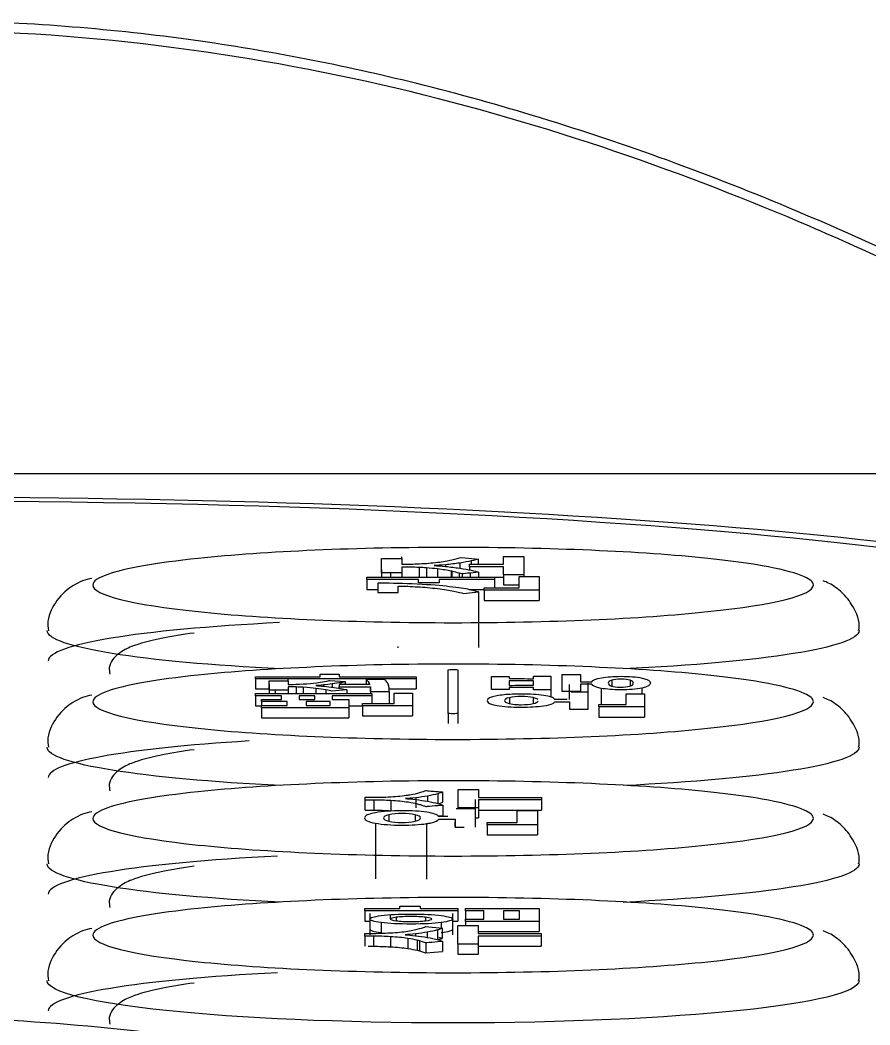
# Model space of a CAD drawing. Header units: millimetres. Extents: x 28 to 2974, y 8 to 3716.
# Drawn here: x 949.56 to 966.31, y 595.86 to 615.66 of the extents above; entities that cross this region are included whole.
import ezdxf

# ---------------------------------------------------------------- set-up
doc = ezdxf.new("R2010")
doc.units = ezdxf.units.MM
doc.layers.add('1LINE', color=7, linetype='CONTINUOUS')

msp = doc.modelspace()

# ---------------------------------------------------------------- linework, layer by layer
at = {"layer": '1LINE', "linetype": 'Continuous'}
for p, q in [((921.037, 606.726), (973.729, 606.726)), ((957.085, 605.05), (957.085, 605.085)), ((957.085, 604.975), (957.085, 604.956)), ((957.085, 604.881), (957.085, 604.806)), ((957.431, 604.873), (957.431, 604.684)), ((957.57, 604.865), (957.57, 604.684)), ((957.949, 604.927), (957.949, 604.892)), ((958.227, 604.96), (958.227, 604.858)), ((958.421, 604.883), (958.421, 604.824)), ((958.456, 605.002), (958.456, 604.935)), ((958.595, 604.935), (958.595, 605.039)), ((956.686, 604.834), (956.686, 604.684)), ((956.686, 604.769), (956.686, 604.684)), ((956.867, 604.769), (956.867, 604.684)), ((957.085, 604.786), (957.085, 604.684)), ((957.085, 604.786), (957.085, 604.769)), ((957.085, 604.769), (957.085, 604.684)), ((957.793, 604.843), (957.793, 604.684)), ((958.057, 604.8), (958.057, 604.684)), ((958.072, 604.797), (958.072, 604.684)), ((958.219, 604.76), (958.219, 604.684)), ((958.278, 604.748), (958.278, 604.684)), ((958.431, 604.763), (958.431, 604.684)), ((958.595, 604.78), (958.595, 604.684)), ((958.595, 604.684), (959.092, 604.684)), ((959.092, 604.728), (959.092, 604.529)), ((959.492, 604.728), (959.492, 604.693)), ((956.398, 604.636), (956.398, 604.437)), ((958.911, 604.636), (958.911, 604.47)), ((959.092, 604.529), (959.397, 604.529)), ((956.398, 604.437), (956.616, 604.437)), ((956.828, 604.381), (956.832, 604.381)), ((958.405, 604.437), (958.709, 604.437)), ((958.598, 604.391), (958.598, 603.297)), ((958.709, 604.422), (958.709, 604.223)), ((959.796, 604.422), (959.796, 604.223)), ((958.709, 604.223), (959.796, 604.223)), ((954.206, 602.677), (954.206, 602.478)), ((954.847, 602.636), (954.847, 602.668)), ((957.372, 602.677), (957.372, 602.478)), ((954.206, 602.478), (954.476, 602.478)), ((954.476, 602.616), (954.476, 602.636)), ((954.476, 602.572), (954.476, 602.453)), ((955.003, 602.518), (955.003, 602.386)), ((955.14, 602.511), (955.14, 602.386)), ((955.393, 602.489), (955.393, 602.386)), ((955.542, 602.557), (955.542, 602.532)), ((955.714, 602.576), (955.714, 602.513)), ((955.851, 602.494), (955.851, 602.521)), ((955.851, 602.521), (955.851, 602.521)), ((955.885, 602.602), (955.885, 602.566)), ((955.973, 602.622), (955.973, 602.566)), ((956.386, 602.663), (956.386, 602.566)), ((956.435, 602.608), (956.435, 602.566)), ((956.469, 602.431), (956.469, 602.491)), ((956.836, 602.478), (957.372, 602.478)), ((960.393, 602.271), (960.393, 602.568)), ((960.756, 602.414), (960.756, 602.592)), ((961.015, 602.49), (961.015, 602.17)), ((961.225, 602.651), (961.225, 602.535)), ((961.586, 602.651), (961.586, 602.543)), ((961.818, 602.496), (961.818, 602.383)), ((954.206, 602.342), (954.206, 602.143)), ((954.476, 602.453), (954.476, 602.386)), ((954.476, 602.453), (954.476, 602.453)), ((954.476, 602.453), (954.476, 602.386)), ((954.476, 602.453), (954.476, 602.453)), ((954.594, 602.453), (954.594, 602.386)), ((954.847, 602.457), (954.847, 602.386)), ((955.588, 602.46), (955.588, 602.386)), ((956.002, 602.461), (956.002, 602.386)), ((956.469, 602.431), (956.469, 602.386)), ((956.498, 602.342), (956.498, 602.191)), ((956.836, 602.431), (956.836, 602.191)), ((959.206, 602.306), (959.206, 602.191)), ((959.676, 602.307), (959.676, 602.19)), ((960.026, 602.459), (960.026, 602.316)), ((954.206, 602.143), (954.321, 602.143)), ((954.321, 602.228), (954.321, 602.149)), ((954.321, 602.106), (954.321, 601.907)), ((956.045, 602.143), (956.315, 602.143)), ((956.045, 602.106), (956.045, 601.907)), ((956.315, 602.145), (956.315, 601.946)), ((957.3, 602.145), (957.3, 601.946)), ((960.393, 602.188), (960.393, 602.151)), ((960.966, 602.124), (960.966, 601.925)), ((961.872, 602.124), (961.872, 601.925)), ((954.321, 601.907), (956.045, 601.907)), ((956.315, 601.946), (957.3, 601.946)), ((958.192, 601.996), (958.192, 601.798)), ((960.966, 601.925), (961.872, 601.925)), ((958.19, 601.796), (958.192, 601.798)), ((956.364, 600.293), (956.364, 600.288)), ((956.367, 600.288), (956.364, 600.293)), ((957.361, 600.334), (957.361, 600.135)), ((957.592, 600.367), (957.592, 600.264)), ((957.794, 600.412), (957.794, 600.22)), ((957.893, 600.248), (957.893, 600.447)), ((958.537, 600.117), (958.537, 600.3)), ((959.841, 600.29), (959.841, 600.091)), ((956.364, 600.09), (956.364, 600.288)), ((956.367, 600.288), (956.367, 600.288)), ((956.534, 600.288), (956.534, 600.089)), ((956.868, 600.278), (956.868, 600.079)), ((957.893, 600.185), (957.893, 599.986)), ((958.197, 600.134), (958.197, 600.117)), ((958.537, 599.754), (958.537, 600.117)), ((958.596, 600.134), (958.596, 599.935)), ((956.367, 600.089), (956.367, 600.089)), ((956.834, 599.999), (956.834, 599.872)), ((957.35, 600), (957.35, 599.872)), ((957.79, 599.977), (957.893, 599.986)), ((958.537, 599.935), (958.596, 599.935)), ((958.596, 600.091), (959.841, 600.091)), ((956.565, 599.832), (956.565, 598.738)), ((957.573, 599.823), (957.573, 598.729)), ((958.138, 599.754), (958.138, 599.858)), ((958.766, 599.799), (958.766, 599.6)), ((959.762, 599.799), (959.762, 599.6)), ((958.766, 599.6), (959.762, 599.6)), ((956.358, 598.103), (956.358, 597.904)), ((956.457, 598.054), (956.457, 597.633)), ((956.86, 598.011), (956.86, 597.946)), ((956.977, 597.978), (956.977, 597.909)), ((957.556, 597.978), (957.556, 597.909)), ((958.089, 597.634), (958.089, 598.054)), ((958.188, 598.103), (958.188, 597.904)), ((958.342, 598.103), (958.342, 597.942)), ((956.358, 597.904), (956.457, 597.904)), ((956.683, 597.874), (956.683, 597.675)), ((957.789, 597.729), (957.789, 597.537)), ((957.864, 597.875), (957.864, 597.766)), ((957.887, 597.565), (957.887, 597.764)), ((958.089, 597.904), (958.188, 597.904)), ((958.342, 597.894), (958.342, 597.815)), ((959.796, 597.894), (959.796, 597.695)), ((956.358, 597.606), (956.358, 597.606)), ((956.358, 597.606), (956.358, 597.407)), ((956.529, 597.606), (956.529, 597.407)), ((956.862, 597.595), (956.862, 597.396)), ((957.204, 597.562), (957.204, 597.363)), ((957.356, 597.652), (957.356, 597.615)), ((957.39, 597.526), (957.39, 597.327)), ((957.587, 597.685), (957.587, 597.582)), ((958.591, 597.695), (959.796, 597.695)), ((959.835, 597.607), (959.835, 597.408)), ((957.438, 597.513), (957.438, 597.314)), ((957.559, 597.473), (957.559, 597.275)), ((957.887, 597.502), (957.887, 597.304)), ((958.192, 597.451), (958.192, 597.252)), ((958.591, 597.451), (958.591, 597.252)), ((958.591, 597.408), (959.835, 597.408)), ((957.559, 597.275), (957.887, 597.304)), ((958.192, 597.252), (958.591, 597.252))]:
    msp.add_line(p, q, dxfattribs=at)
for centre, major_axis, start_param, end_param in [((947.383, 603.537), (26, 0), 0.175684, 2.963356), ((958.12, 603.031), (8, 0), 2.01598, 3.141633), ((958.12, 600.731), (8, 0), 2.100727, 3.141634), ((958.12, 598.431), (8, 0), 2.020985, 3.141634), ((958.12, 596.132), (8, 0), 2.020985, 3.141634)]:
    msp.add_ellipse(centre, major_axis=major_axis, ratio=0.104535, start_param=start_param, end_param=end_param, dxfattribs=at)
for points, knots in [([(974.433, 606.444), (974.321, 606.567), (974.015, 606.845), (973.34, 607.351), (972.535, 607.896), (971.63, 608.464), (970.171, 609.324), (967.96, 610.51), (965.077, 611.843), (962.259, 612.945), (959.756, 613.776), (956.674, 614.628), (952.785, 615.38), (948.877, 615.682), (945.681, 615.641), (943.261, 615.467), (940.894, 615.152), (938.816, 614.758), (936.917, 614.305), (935.026, 613.77), (933.028, 613.122), (930.462, 612.162), (927.674, 610.935), (925.396, 609.762), (923.812, 608.868), (922.723, 608.21), (921.687, 607.535), (920.826, 606.91), (920.456, 606.582), (920.33, 606.441)], [0, 0, 0, 0, 0.035641, 0.067955, 0.093693, 0.122273, 0.149874, 0.206556, 0.263985, 0.303747, 0.340414, 0.374088, 0.431331, 0.491639, 0.520615, 0.550689, 0.582601, 0.611172, 0.632405, 0.658078, 0.689705, 0.719996, 0.777232, 0.832408, 0.857346, 0.889851, 0.920369, 0.957947, 1, 1, 1, 1]), ([(973.729, 606.726), (973.633, 606.822), (973.441, 607.015), (972.857, 607.452), (972.057, 607.987), (970.702, 608.82), (968.52, 610.039), (964.14, 612.116), (957.229, 614.596), (947.419, 615.891), (937.592, 614.612), (930.662, 612.132), (926.268, 610.05), (923.659, 608.594), (921.759, 607.384), (921.276, 606.944), (921.037, 606.726)], [0, 0, 0, 0, 0.031031, 0.062054, 0.093358, 0.125222, 0.187557, 0.250588, 0.375227, 0.499569, 0.624157, 0.749143, 0.812105, 0.874402, 0.937764, 1, 1, 1, 1]), ([(925.289, 582.11), (923.207, 582.356), (922.059, 582.672), (922.059, 583), (922.059, 583), (922.059, 603.541), (922.059, 603.541), (922.059, 604.999), (933.409, 606.186), (961.31, 606.186), (972.659, 604.999), (972.659, 603.541), (972.659, 603.541), (972.659, 583), (972.659, 583)], [0, 0, 0, 0, 0.2, 0.2, 0.2, 0.4, 0.4, 0.4, 0.6, 0.6, 0.8, 0.8, 0.8, 1, 1, 1, 1]), ([(965.019, 604.689), (964.72, 604.825), (964.06, 604.952), (961.81, 605.188), (959.976, 605.268), (956.225, 605.269), (954.387, 605.188), (952.242, 604.964), (951.628, 604.854), (951.291, 604.736)], [0, 0, 0, 0, 0.214049, 0.214049, 0.512167, 0.512167, 0.810285, 0.810285, 1, 1, 1, 1]), ([(956.686, 604.834), (956.686, 604.917), (956.686, 605.05), (956.686, 605.05), (956.686, 605.05), (956.992, 605.05), (957.068, 605.05)], [0, 0, 0, 0, 0.44, 0.44, 0.44, 1, 1, 1, 1]), ([(957.068, 605.05), (957.079, 605.05), (957.085, 605.05), (957.085, 605.05), (957.085, 605.05), (957.085, 605.002), (957.085, 604.968)], [0, 0, 0, 0, 0.16, 0.16, 0.16, 1, 1, 1, 1]), ([(958.267, 605.072), (958.267, 605.072), (958.595, 605.039), (958.595, 605.039), (958.563, 605.028), (958.517, 605.016), (958.456, 605.002)], [0, 0, 0, 0, 0.5, 0.5, 0.5, 1, 1, 1, 1]), ([(957.085, 604.968), (957.085, 604.951), (957.085, 604.938), (957.085, 604.938), (957.085, 604.938), (957.094, 604.938), (957.105, 604.938)], [0, 0, 0, 0, 0.44, 0.44, 0.44, 1, 1, 1, 1]), ([(957.431, 604.873), (957.306, 604.879), (957.207, 604.881), (957.133, 604.881), (957.133, 604.881), (957.097, 604.881), (957.087, 604.881)], [0, 0, 0, 0, 0.534023, 0.534023, 0.534023, 1, 1, 1, 1]), ([(957.105, 604.938), (957.118, 604.938), (957.133, 604.938), (957.133, 604.938), (957.207, 604.938), (957.306, 604.94), (957.431, 604.946)], [0, 0, 0, 0, 0.36, 0.36, 0.36, 1, 1, 1, 1]), ([(950.976, 604.654), (950.855, 604.644), (950.632, 604.548), (950.308, 604.288), (950.097, 603.909), (950.112, 603.691), (950.122, 603.627)], [0, 0, 0, 0, 0.36409, 0.66335, 0.905691, 1, 1, 1, 1]), ([(951.291, 604.736), (951.098, 604.668), (950.997, 604.598), (950.996, 604.331), (951.765, 604.139), (954.383, 603.865), (956.221, 603.784), (958.097, 603.784)], [0, 0, 0, 0, 0.153842, 0.153842, 0.576921, 0.576921, 1, 1, 1, 1]), ([(958.097, 603.784), (959.973, 603.784), (961.795, 603.863), (964.445, 604.14), (965.198, 604.333), (965.197, 604.581), (965.136, 604.636), (965.019, 604.689)], [0, 0, 0, 0, 0.438212, 0.438212, 0.876424, 0.876424, 1, 1, 1, 1]), ([(958.278, 604.748), (958.271, 604.747), (958.267, 604.747), (958.267, 604.747), (958.252, 604.751), (958.236, 604.756), (958.219, 604.76)], [0, 0, 0, 0, 0.28, 0.28, 0.28, 1, 1, 1, 1]), ([(957.293, 604.548), (957.025, 604.558), (956.8, 604.564), (956.616, 604.564), (956.616, 604.564), (956.616, 604.518), (956.616, 604.473)], [0, 0, 0, 0, 0.666667, 0.666667, 0.666667, 1, 1, 1, 1]), ([(956.616, 604.473), (956.616, 604.427), (956.616, 604.382), (956.616, 604.381), (956.616, 604.381), (956.724, 604.381), (956.828, 604.381)], [0, 0, 0, 0, 0.489165, 0.489165, 0.489165, 1, 1, 1, 1]), ([(966.089, 603.631), (966.092, 603.643), (966.126, 603.805), (965.99, 604.117), (965.754, 604.406), (965.548, 604.544), (965.427, 604.596), (965.388, 604.609)], [0, 0, 0, 0, 0.023213, 0.309548, 0.560163, 0.855645, 1, 1, 1, 1]), ([(958.111, 604.407), (958.196, 604.389), (958.26, 604.374), (958.302, 604.359), (958.302, 604.359), (958.598, 604.391), (958.598, 604.391)], [0, 0, 0, 0, 0.5, 0.5, 0.5, 1, 1, 1, 1]), ([(952.994, 603.581), (952.764, 603.55), (952.272, 603.471), (951.806, 603.344), (951.535, 603.211), (951.303, 602.988), (951.325, 602.816), (951.336, 602.769)], [0, 0, 0, 0, 0.249785, 0.598556, 0.788345, 0.946243, 1, 1, 1, 1]), ([(965.018, 602.389), (964.72, 602.525), (964.06, 602.653), (961.81, 602.888), (959.976, 602.969), (956.225, 602.969), (954.387, 602.888), (952.242, 602.664), (951.628, 602.555), (951.291, 602.436)], [0, 0, 0, 0, 0.214019, 0.214019, 0.512149, 0.512149, 0.810278, 0.810278, 1, 1, 1, 1]), ([(958.002, 602.854), (958.002, 602.858), (958.045, 602.86), (958.097, 602.86), (958.097, 602.86), (958.097, 602.86), (958.097, 602.86), (958.149, 602.86), (958.192, 602.858), (958.192, 602.854), (958.192, 601.996), (958.192, 601.996)], [0, 0, 0, 0, 0.25, 0.25, 0.25, 0.5, 0.5, 0.5, 0.75, 0.75, 1, 1, 1, 1]), ([(958.192, 601.996), (958.192, 601.993), (958.149, 601.99), (958.097, 601.99), (958.097, 601.99), (958.097, 601.99), (958.097, 601.99), (958.045, 601.99), (958.002, 601.993), (958.002, 601.996), (958.002, 602.854), (958.002, 602.854)], [0, 0, 0, 0, 0.25, 0.25, 0.25, 0.5, 0.5, 0.5, 0.75, 0.75, 1, 1, 1, 1]), ([(960.609, 602.571), (960.609, 602.571), (960.609, 602.429), (960.609, 602.429), (960.609, 602.429), (960.246, 602.429), (960.246, 602.429), (960.246, 602.429), (960.246, 602.76), (960.246, 602.76), (960.246, 602.76), (960.609, 602.76), (960.609, 602.76), (960.609, 602.76), (960.609, 602.618), (960.609, 602.618), (960.609, 602.618), (960.828, 602.618), (960.828, 602.618)], [0, 0, 0, 0, 0.166667, 0.166667, 0.166667, 0.333333, 0.333333, 0.333333, 0.5, 0.5, 0.5, 0.666667, 0.666667, 0.666667, 0.833333, 0.833333, 0.833333, 1, 1, 1, 1]), ([(961.019, 602.699), (961.127, 602.718), (961.257, 602.727), (961.408, 602.727), (961.573, 602.727), (961.711, 602.716), (961.822, 602.693)], [0, 0, 0, 0, 0.5, 0.5, 0.5, 1, 1, 1, 1]), ([(961.586, 602.651), (961.542, 602.666), (961.482, 602.673), (961.331, 602.673), (961.269, 602.665), (961.225, 602.651)], [0, 0, 0, 0, 0.5, 0.5, 1, 1, 1, 1]), ([(961.822, 602.693), (961.932, 602.67), (961.987, 602.637), (961.987, 602.551), (961.93, 602.519), (961.818, 602.496)], [0, 0, 0, 0, 0.5, 0.5, 1, 1, 1, 1]), ([(954.846, 602.636), (954.847, 602.636), (954.847, 602.636), (954.847, 602.636), (954.847, 602.636), (954.847, 602.598), (954.847, 602.579)], [0, 0, 0, 0, 0.04, 0.04, 0.04, 1, 1, 1, 1]), ([(954.847, 602.579), (954.847, 602.573), (954.847, 602.568), (954.847, 602.568), (954.847, 602.568), (954.89, 602.568), (954.89, 602.568), (954.957, 602.568), (955.042, 602.571), (955.143, 602.577)], [0, 0, 0, 0, 0.111111, 0.111111, 0.111111, 0.555556, 0.555556, 0.555556, 1, 1, 1, 1]), ([(955.003, 602.518), (954.961, 602.519), (954.924, 602.52), (954.89, 602.52), (954.89, 602.52), (954.847, 602.52), (954.847, 602.52), (954.847, 602.52), (954.847, 602.52), (954.847, 602.519)], [0, 0, 0, 0, 0.32, 0.32, 0.32, 0.96, 0.96, 0.96, 1, 1, 1, 1]), ([(956.459, 602.566), (956.459, 602.566), (955.851, 602.566), (955.851, 602.566), (955.851, 602.566), (955.851, 602.521), (955.851, 602.521), (955.851, 602.521), (956.469, 602.521), (956.469, 602.521), (956.469, 602.521), (956.469, 602.431), (956.469, 602.431), (956.469, 602.431), (956.836, 602.431), (956.836, 602.431)], [0, 0, 0, 0, 0.2, 0.2, 0.2, 0.4, 0.4, 0.4, 0.6, 0.6, 0.6, 0.8, 0.8, 0.8, 1, 1, 1, 1]), ([(956.836, 602.431), (956.836, 602.433), (956.836, 602.448), (956.836, 602.505), (956.832, 602.53), (956.826, 602.553)], [0, 0, 0, 0, 0.5, 0.5, 1, 1, 1, 1]), ([(961.818, 602.496), (961.705, 602.473), (961.565, 602.462), (961.397, 602.462), (961.249, 602.462), (961.121, 602.471), (961.015, 602.49)], [0, 0, 0, 0, 0.5, 0.5, 0.5, 1, 1, 1, 1]), ([(961.225, 602.651), (961.178, 602.637), (961.156, 602.618), (961.156, 602.57), (961.176, 602.551), (961.217, 602.536)], [0, 0, 0, 0, 0.5, 0.5, 1, 1, 1, 1]), ([(961.217, 602.536), (961.258, 602.522), (961.316, 602.515), (961.467, 602.515), (961.53, 602.522), (961.579, 602.536)], [0, 0, 0, 0, 0.5, 0.5, 1, 1, 1, 1]), ([(961.579, 602.536), (961.628, 602.551), (961.652, 602.57), (961.652, 602.618), (961.63, 602.637), (961.586, 602.651)], [0, 0, 0, 0, 0.5, 0.5, 1, 1, 1, 1]), ([(950.976, 602.354), (950.855, 602.344), (950.632, 602.248), (950.308, 601.989), (950.097, 601.609), (950.112, 601.392), (950.122, 601.328)], [0, 0, 0, 0, 0.364279, 0.663472, 0.905821, 1, 1, 1, 1]), ([(951.291, 602.436), (951.098, 602.368), (950.997, 602.298), (950.996, 602.031), (951.765, 601.839), (954.383, 601.565), (956.221, 601.484), (958.097, 601.484)], [0, 0, 0, 0, 0.153842, 0.153842, 0.576921, 0.576921, 1, 1, 1, 1]), ([(954.594, 602.453), (954.528, 602.453), (954.476, 602.453), (954.476, 602.453), (954.476, 602.453), (954.476, 602.453), (954.476, 602.453)], [0, 0, 0, 0, 0.970696, 0.970696, 0.970696, 1, 1, 1, 1]), ([(954.847, 602.457), (954.847, 602.454), (954.847, 602.453), (954.847, 602.453), (954.847, 602.453), (954.702, 602.453), (954.594, 602.453)], [0, 0, 0, 0, 0.2, 0.2, 0.2, 1, 1, 1, 1]), ([(956.002, 602.461), (956.002, 602.461), (955.71, 602.434), (955.71, 602.434), (955.683, 602.442), (955.644, 602.45), (955.588, 602.46)], [0, 0, 0, 0, 0.5, 0.5, 0.5, 1, 1, 1, 1]), ([(958.097, 601.484), (959.973, 601.484), (961.795, 601.563), (964.445, 601.841), (965.198, 602.033), (965.197, 602.281), (965.136, 602.336), (965.018, 602.389)], [0, 0, 0, 0, 0.438188, 0.438188, 0.876376, 0.876376, 1, 1, 1, 1]), ([(958.962, 602.343), (958.832, 602.319), (958.768, 602.288), (958.768, 602.235), (958.775, 602.223), (958.789, 602.211)], [0, 0, 0, 0, 0.75, 0.75, 1, 1, 1, 1]), ([(959.883, 602.351), (959.76, 602.369), (959.613, 602.378), (959.44, 602.378), (959.314, 602.378), (959.201, 602.373), (959.101, 602.362)], [0, 0, 0, 0, 0.6, 0.6, 0.6, 1, 1, 1, 1]), ([(959.206, 602.306), (959.141, 602.29), (959.109, 602.271), (959.109, 602.226), (959.141, 602.207), (959.204, 602.191)], [0, 0, 0, 0, 0.5, 0.5, 1, 1, 1, 1]), ([(959.676, 602.307), (959.61, 602.322), (959.532, 602.329), (959.443, 602.329), (959.35, 602.329), (959.271, 602.321), (959.206, 602.306)], [0, 0, 0, 0, 0.5, 0.5, 0.5, 1, 1, 1, 1]), ([(960.756, 602.083), (960.756, 602.083), (960.756, 602.414), (960.756, 602.414), (960.756, 602.414), (960.595, 602.414), (960.487, 602.414)], [0, 0, 0, 0, 0.6, 0.6, 0.6, 1, 1, 1, 1]), ([(966.089, 601.331), (966.092, 601.343), (966.126, 601.505), (965.99, 601.817), (965.754, 602.107), (965.548, 602.244), (965.427, 602.296), (965.388, 602.309)], [0, 0, 0, 0, 0.023222, 0.309607, 0.560255, 0.855773, 1, 1, 1, 1]), ([(958.789, 602.211), (958.818, 602.188), (958.875, 602.169), (959.091, 602.131), (959.251, 602.119), (959.44, 602.119)], [0, 0, 0, 0, 0.4, 0.4, 1, 1, 1, 1]), ([(959.351, 602.17), (959.379, 602.168), (959.409, 602.167), (959.529, 602.167), (959.607, 602.175), (959.674, 602.189)], [0, 0, 0, 0, 0.25, 0.25, 1, 1, 1, 1]), ([(960.102, 602.225), (960.102, 602.225), (960.393, 602.225), (960.393, 602.225), (960.393, 602.225), (960.393, 602.209), (960.393, 602.188)], [0, 0, 0, 0, 0.75, 0.75, 0.75, 1, 1, 1, 1]), ([(960.393, 602.165), (960.393, 602.126), (960.393, 602.083), (960.393, 602.083), (960.393, 602.083), (960.506, 602.083), (960.606, 602.083)], [0, 0, 0, 0, 0.496344, 0.496344, 0.496344, 1, 1, 1, 1]), ([(952.994, 601.281), (952.764, 601.251), (952.272, 601.171), (951.806, 601.044), (951.535, 600.912), (951.303, 600.688), (951.325, 600.516), (951.336, 600.469)], [0, 0, 0, 0, 0.249785, 0.598556, 0.788345, 0.946243, 1, 1, 1, 1]), ([(965.018, 600.09), (964.72, 600.225), (964.06, 600.353), (961.81, 600.588), (959.976, 600.669), (956.225, 600.669), (954.387, 600.589), (952.242, 600.364), (951.628, 600.255), (951.291, 600.136)], [0, 0, 0, 0, 0.21402, 0.21402, 0.512149, 0.512149, 0.810278, 0.810278, 1, 1, 1, 1]), ([(956.364, 600.34), (956.364, 600.342), (956.364, 600.343), (956.364, 600.343), (956.394, 600.343), (956.425, 600.343)], [0, 0, 0, 0, 0.2047, 0.2047, 1, 1, 1, 1]), ([(956.425, 600.343), (956.456, 600.343), (956.486, 600.343), (956.486, 600.343), (956.613, 600.343), (956.74, 600.346), (956.868, 600.353)], [0, 0, 0, 0, 0.333333, 0.333333, 0.333333, 1, 1, 1, 1]), ([(957.841, 600.451), (957.872, 600.448), (957.893, 600.447), (957.893, 600.447), (957.877, 600.439), (957.844, 600.427), (957.794, 600.412)], [0, 0, 0, 0, 0.2, 0.2, 0.2, 1, 1, 1, 1]), ([(951.291, 600.136), (951.098, 600.069), (950.997, 599.998), (950.996, 599.731), (951.765, 599.539), (954.383, 599.265), (956.221, 599.185), (958.097, 599.185)], [0, 0, 0, 0, 0.153842, 0.153842, 0.576921, 0.576921, 1, 1, 1, 1]), ([(956.534, 600.288), (956.518, 600.288), (956.502, 600.288), (956.486, 600.288), (956.486, 600.288), (956.387, 600.288), (956.367, 600.288)], [0, 0, 0, 0, 0.122152, 0.122152, 0.122152, 1, 1, 1, 1]), ([(957.565, 600.156), (957.562, 600.156), (957.561, 600.156), (957.561, 600.156), (957.549, 600.161), (957.53, 600.168), (957.504, 600.177)], [0, 0, 0, 0, 0.095238, 0.095238, 0.095238, 1, 1, 1, 1]), ([(957.809, 600.218), (957.851, 600.23), (957.879, 600.24), (957.893, 600.248), (957.893, 600.248), (957.892, 600.248), (957.891, 600.248)], [0, 0, 0, 0, 0.953035, 0.953035, 0.953035, 1, 1, 1, 1]), ([(958.537, 599.754), (958.537, 599.754), (958.537, 600.117), (958.537, 600.117), (958.537, 600.117), (958.232, 600.117), (958.155, 600.117)], [0, 0, 0, 0, 0.533333, 0.533333, 0.533333, 1, 1, 1, 1]), ([(950.976, 600.054), (950.855, 600.044), (950.632, 599.948), (950.308, 599.689), (950.097, 599.31), (950.112, 599.092), (950.122, 599.028)], [0, 0, 0, 0, 0.364077, 0.663339, 0.90568, 1, 1, 1, 1]), ([(956.405, 599.994), (956.37, 599.977), (956.352, 599.957), (956.352, 599.892), (956.423, 599.857), (956.565, 599.832)], [0, 0, 0, 0, 0.333333, 0.333333, 1, 1, 1, 1]), ([(956.367, 600.089), (956.387, 600.089), (956.486, 600.089), (956.486, 600.089), (956.502, 600.089), (956.518, 600.089), (956.534, 600.089)], [0, 0, 0, 0, 0.877864, 0.877864, 0.877864, 1, 1, 1, 1]), ([(957.577, 600.049), (957.443, 600.068), (957.28, 600.078), (957.091, 600.078), (956.883, 600.078), (956.708, 600.065), (956.565, 600.039)], [0, 0, 0, 0, 0.5, 0.5, 0.5, 1, 1, 1, 1]), ([(956.834, 599.999), (956.763, 599.982), (956.727, 599.961), (956.727, 599.911), (956.762, 599.89), (956.832, 599.873)], [0, 0, 0, 0, 0.5, 0.5, 1, 1, 1, 1]), ([(957.35, 600), (957.277, 600.016), (957.192, 600.024), (957.095, 600.024), (956.992, 600.024), (956.905, 600.016), (956.834, 599.999)], [0, 0, 0, 0, 0.5, 0.5, 0.5, 1, 1, 1, 1]), ([(957.347, 599.871), (957.422, 599.887), (957.458, 599.909), (957.458, 599.963), (957.422, 599.984), (957.35, 600)], [0, 0, 0, 0, 0.5, 0.5, 1, 1, 1, 1]), ([(957.818, 599.91), (957.818, 599.91), (958.138, 599.91), (958.138, 599.91), (958.138, 599.91), (958.138, 599.754), (958.138, 599.754), (958.138, 599.754), (958.222, 599.754), (958.313, 599.754)], [0, 0, 0, 0, 0.406644, 0.406644, 0.406644, 0.813287, 0.813287, 0.813287, 1, 1, 1, 1]), ([(958.097, 599.185), (959.973, 599.185), (961.795, 599.264), (964.445, 599.541), (965.198, 599.733), (965.197, 599.982), (965.136, 600.036), (965.018, 600.09)], [0, 0, 0, 0, 0.438188, 0.438188, 0.876376, 0.876376, 1, 1, 1, 1]), ([(966.089, 599.031), (966.092, 599.043), (966.126, 599.205), (965.99, 599.517), (965.754, 599.807), (965.548, 599.944), (965.427, 599.996), (965.388, 600.009)], [0, 0, 0, 0, 0.023206, 0.309544, 0.56016, 0.855641, 1, 1, 1, 1]), ([(956.565, 599.832), (956.708, 599.807), (956.883, 599.794), (957.091, 599.794), (957.275, 599.794), (957.436, 599.804), (957.573, 599.823)], [0, 0, 0, 0, 0.5, 0.5, 0.5, 1, 1, 1, 1]), ([(956.832, 599.873), (956.902, 599.855), (956.988, 599.846), (957.091, 599.846), (957.188, 599.846), (957.274, 599.855), (957.347, 599.871)], [0, 0, 0, 0, 0.5, 0.5, 0.5, 1, 1, 1, 1]), ([(952.994, 598.982), (952.764, 598.951), (952.272, 598.871), (951.806, 598.745), (951.535, 598.612), (951.303, 598.388), (951.325, 598.217), (951.336, 598.17)], [0, 0, 0, 0, 0.249785, 0.598556, 0.788345, 0.946243, 1, 1, 1, 1]), ([(965.018, 597.79), (964.72, 597.926), (964.06, 598.053), (961.81, 598.289), (959.976, 598.369), (956.225, 598.369), (954.387, 598.289), (952.242, 598.065), (951.628, 597.955), (951.291, 597.837)], [0, 0, 0, 0, 0.21402, 0.21402, 0.512149, 0.512149, 0.810278, 0.810278, 1, 1, 1, 1]), ([(956.683, 597.874), (956.532, 597.894), (956.457, 597.917), (956.457, 597.969), (956.532, 597.992), (956.683, 598.012)], [0, 0, 0, 0, 0.5, 0.5, 1, 1, 1, 1]), ([(956.683, 598.012), (956.833, 598.032), (957.029, 598.042), (957.514, 598.042), (957.711, 598.032), (957.862, 598.012)], [0, 0, 0, 0, 0.5, 0.5, 1, 1, 1, 1]), ([(956.977, 597.978), (956.899, 597.968), (956.86, 597.956), (956.86, 597.93), (956.9, 597.919), (956.979, 597.909)], [0, 0, 0, 0, 0.5, 0.5, 1, 1, 1, 1]), ([(957.556, 597.978), (957.474, 597.988), (957.376, 597.993), (957.15, 597.993), (957.055, 597.988), (956.977, 597.978)], [0, 0, 0, 0, 0.5, 0.5, 1, 1, 1, 1]), ([(957.556, 597.909), (957.638, 597.919), (957.678, 597.93), (957.678, 597.956), (957.638, 597.968), (957.556, 597.978)], [0, 0, 0, 0, 0.5, 0.5, 1, 1, 1, 1]), ([(957.862, 598.012), (958.014, 597.992), (958.089, 597.969), (958.089, 597.917), (958.014, 597.895), (957.864, 597.875)], [0, 0, 0, 0, 0.5, 0.5, 1, 1, 1, 1]), ([(950.976, 597.754), (950.855, 597.745), (950.632, 597.648), (950.308, 597.389), (950.097, 597.01), (950.112, 596.792), (950.122, 596.728)], [0, 0, 0, 0, 0.364074, 0.663336, 0.905677, 1, 1, 1, 1]), ([(951.291, 597.837), (951.098, 597.769), (950.997, 597.698), (950.996, 597.431), (951.765, 597.239), (954.383, 596.965), (956.221, 596.885), (958.097, 596.885)], [0, 0, 0, 0, 0.153842, 0.153842, 0.576921, 0.576921, 1, 1, 1, 1]), ([(956.457, 597.744), (956.457, 597.744), (956.457, 597.744), (956.457, 597.718), (956.532, 597.695), (956.683, 597.675)], [0, 0, 0, 0, 0.00015, 0.00015, 1, 1, 1, 1]), ([(957.864, 597.875), (957.714, 597.854), (957.516, 597.844), (957.029, 597.844), (956.833, 597.854), (956.683, 597.874)], [0, 0, 0, 0, 0.5, 0.5, 1, 1, 1, 1]), ([(956.979, 597.909), (957.058, 597.899), (957.153, 597.894), (957.376, 597.894), (957.474, 597.899), (957.556, 597.909)], [0, 0, 0, 0, 0.5, 0.5, 1, 1, 1, 1]), ([(957.556, 597.793), (957.556, 597.793), (957.887, 597.764), (957.887, 597.764), (957.872, 597.756), (957.839, 597.744), (957.789, 597.729)], [0, 0, 0, 0, 0.5, 0.5, 0.5, 1, 1, 1, 1]), ([(958.097, 596.885), (959.973, 596.885), (961.795, 596.964), (964.445, 597.241), (965.198, 597.433), (965.197, 597.682), (965.136, 597.736), (965.018, 597.79)], [0, 0, 0, 0, 0.438188, 0.438188, 0.876376, 0.876376, 1, 1, 1, 1]), ([(956.529, 597.606), (956.513, 597.606), (956.497, 597.606), (956.481, 597.606), (956.481, 597.606), (956.358, 597.606), (956.358, 597.606), (956.358, 597.606), (956.358, 597.66), (956.358, 597.66), (956.358, 597.66), (956.389, 597.66), (956.42, 597.66)], [0, 0, 0, 0, 0.047619, 0.047619, 0.047619, 0.428571, 0.428571, 0.428571, 0.809524, 0.809524, 0.809524, 1, 1, 1, 1]), ([(956.42, 597.66), (956.451, 597.66), (956.481, 597.66), (956.481, 597.66), (956.607, 597.66), (956.735, 597.664), (956.862, 597.671)], [0, 0, 0, 0, 0.333333, 0.333333, 0.333333, 1, 1, 1, 1]), ([(957.789, 597.53), (957.822, 597.541), (957.855, 597.551), (957.88, 597.562), (957.882, 597.562), (957.884, 597.563), (957.885, 597.564), (957.886, 597.564), (957.886, 597.564), (957.886, 597.565), (957.887, 597.565), (957.887, 597.565), (957.887, 597.565), (957.887, 597.565), (957.887, 597.565), (957.887, 597.565), (957.887, 597.565), (957.887, 597.565), (957.886, 597.565), (957.886, 597.565), (957.883, 597.565), (957.881, 597.566), (957.869, 597.567), (957.86, 597.567), (957.838, 597.569), (957.826, 597.57), (957.813, 597.572)], [0, 0, 0, 0, 0.562811, 0.562811, 0.601328, 0.601328, 0.615723, 0.615723, 0.626528, 0.626528, 0.630596, 0.630596, 0.633664, 0.633664, 0.634822, 0.634822, 0.635424, 0.637613, 0.637613, 0.646124, 0.646124, 0.680168, 0.680168, 0.816346, 0.816346, 1, 1, 1, 1]), ([(966.089, 596.731), (966.092, 596.744), (966.126, 596.906), (965.99, 597.218), (965.754, 597.507), (965.548, 597.645), (965.427, 597.697), (965.388, 597.709)], [0, 0, 0, 0, 0.023206, 0.309544, 0.560159, 0.85564, 1, 1, 1, 1]), ([(956.425, 597.407), (956.454, 597.407), (956.481, 597.407), (956.481, 597.407), (956.497, 597.407), (956.513, 597.407), (956.529, 597.407)], [0, 0, 0, 0, 0.78971, 0.78971, 0.78971, 1, 1, 1, 1]), ([(957.559, 597.473), (957.557, 597.473), (957.556, 597.473), (957.556, 597.473), (957.535, 597.483), (957.496, 597.496), (957.438, 597.513)], [0, 0, 0, 0, 0.058824, 0.058824, 0.058824, 1, 1, 1, 1]), ([(957.438, 597.314), (957.496, 597.297), (957.535, 597.284), (957.556, 597.274), (957.556, 597.274), (957.557, 597.274), (957.559, 597.275)], [0, 0, 0, 0, 0.941176, 0.941176, 0.941176, 1, 1, 1, 1]), ([(952.994, 596.682), (952.764, 596.651), (952.272, 596.572), (951.806, 596.445), (951.535, 596.312), (951.303, 596.088), (951.325, 595.917), (951.336, 595.87)], [0, 0, 0, 0, 0.249785, 0.598556, 0.788345, 0.946243, 1, 1, 1, 1]), ([(953.891, 595.385), (953.351, 595.53), (952.53, 595.664), (949.492, 595.982), (946.71, 596.104), (941.02, 596.104), (938.232, 595.982), (935.009, 595.645), (934.092, 595.484), (933.573, 595.31)], [0, 0, 0, 0, 0.168009, 0.168009, 0.485457, 0.485457, 0.802905, 0.802905, 1, 1, 1, 1])]:
    msp.add_open_spline(points, degree=3, knots=knots, dxfattribs=at)
for points, degree in [([(958.072, 605.022), (958.149, 605.039), (958.214, 605.056), (958.267, 605.072)], 3), ([(959.092, 604.935), (959.092, 604.987), (959.092, 605.039), (959.092, 605.091)], 3), ([(959.092, 605.091), (959.225, 605.091), (959.358, 605.091), (959.492, 605.091)], 3), ([(959.492, 605.091), (959.492, 604.97), (959.492, 604.849), (959.492, 604.728)], 3), ([(957.085, 604.851), (957.085, 604.83), (957.085, 604.804), (957.085, 604.786)], 3), ([(957.431, 604.946), (957.557, 604.951), (957.677, 604.961), (957.793, 604.975)], 3), ([(957.57, 604.865), (957.524, 604.869), (957.478, 604.871), (957.431, 604.873)], 3), ([(957.793, 604.843), (957.72, 604.852), (957.646, 604.86), (957.57, 604.865)], 3), ([(957.949, 604.927), (957.853, 604.918), (957.778, 604.912), (957.726, 604.909)], 3), ([(957.726, 604.909), (957.778, 604.907), (957.853, 604.901), (957.949, 604.892)], 3), ([(957.793, 604.975), (957.901, 604.989), (957.994, 605.005), (958.072, 605.022)], 3), ([(958.227, 604.96), (958.138, 604.947), (958.045, 604.936), (957.949, 604.927)], 3), ([(957.949, 604.892), (958.045, 604.883), (958.138, 604.872), (958.227, 604.858)], 3), ([(958.456, 605.002), (958.396, 604.988), (958.32, 604.974), (958.227, 604.96)], 3), ([(958.227, 604.858), (958.32, 604.845), (958.396, 604.831), (958.456, 604.817)], 3), ([(958.421, 604.883), (958.421, 604.9), (958.421, 604.917), (958.421, 604.935)], 3), ([(958.421, 604.935), (958.645, 604.935), (958.868, 604.935), (959.092, 604.935)], 3), ([(959.092, 604.883), (958.868, 604.883), (958.645, 604.883), (958.421, 604.883)], 3), ([(959.092, 604.728), (959.092, 604.78), (959.092, 604.831), (959.092, 604.883)], 3), ([(956.398, 604.684), (957.236, 604.684), (958.073, 604.684), (958.911, 604.684)], 3), ([(956.398, 604.636), (956.398, 604.652), (956.398, 604.668), (956.398, 604.684)], 3), ([(956.686, 604.769), (956.686, 604.769), (956.686, 604.796), (956.686, 604.834)], 3), ([(956.867, 604.769), (956.774, 604.769), (956.686, 604.769), (956.686, 604.769)], 3), ([(957.064, 604.769), (957.026, 604.769), (956.945, 604.769), (956.867, 604.769)], 3), ([(957.085, 604.769), (957.085, 604.769), (957.077, 604.769), (957.064, 604.769)], 3), ([(958.057, 604.8), (957.982, 604.816), (957.894, 604.831), (957.793, 604.843)], 3), ([(958.072, 604.797), (958.067, 604.798), (958.062, 604.799), (958.057, 604.8)], 3), ([(958.219, 604.76), (958.177, 604.772), (958.127, 604.785), (958.072, 604.797)], 3), ([(958.431, 604.763), (958.367, 604.757), (958.303, 604.75), (958.278, 604.748)], 3), ([(958.595, 604.78), (958.595, 604.78), (958.513, 604.771), (958.431, 604.763)], 3), ([(958.456, 604.817), (958.517, 604.803), (958.563, 604.79), (958.595, 604.78)], 3), ([(958.911, 604.684), (958.911, 604.668), (958.911, 604.652), (958.911, 604.636)], 3), ([(959.492, 604.728), (959.358, 604.728), (959.225, 604.728), (959.092, 604.728)], 3), ([(959.397, 604.47), (959.397, 604.544), (959.397, 604.619), (959.397, 604.693)], 3), ([(959.397, 604.693), (959.53, 604.693), (959.663, 604.693), (959.796, 604.693)], 3), ([(959.796, 604.693), (959.796, 604.602), (959.796, 604.512), (959.796, 604.422)], 3), ([(957.413, 604.636), (957.075, 604.636), (956.736, 604.636), (956.398, 604.636)], 3), ([(957.014, 604.506), (957.076, 604.505), (957.139, 604.503), (957.203, 604.501)], 3), ([(957.014, 604.381), (957.014, 604.381), (957.014, 604.505), (957.014, 604.506)], 3), ([(957.203, 604.501), (957.267, 604.498), (957.332, 604.495), (957.398, 604.492)], 3), ([(957.962, 604.502), (957.784, 604.521), (957.56, 604.537), (957.293, 604.548)], 3), ([(957.398, 604.492), (957.529, 604.484), (957.661, 604.472), (957.793, 604.456)], 3), ([(957.413, 604.567), (957.413, 604.59), (957.413, 604.613), (957.413, 604.636)], 3), ([(957.82, 604.567), (957.685, 604.567), (957.549, 604.567), (957.413, 604.567)], 3), ([(957.793, 604.456), (957.919, 604.441), (958.025, 604.425), (958.111, 604.407)], 3), ([(957.82, 604.636), (957.82, 604.613), (957.82, 604.59), (957.82, 604.567)], 3), ([(958.911, 604.636), (958.547, 604.636), (958.184, 604.636), (957.82, 604.636)], 3), ([(958.386, 604.442), (958.288, 604.461), (958.147, 604.481), (957.962, 604.502)], 3), ([(958.709, 604.422), (958.709, 604.438), (958.709, 604.454), (958.709, 604.47)], 3), ([(958.709, 604.47), (958.938, 604.47), (959.168, 604.47), (959.397, 604.47)], 3), ([(956.832, 604.381), (956.926, 604.381), (957.014, 604.381), (957.014, 604.381)], 3), ([(958.598, 604.391), (958.554, 604.405), (958.483, 604.422), (958.386, 604.442)], 3), ([(959.796, 604.422), (959.433, 604.422), (959.071, 604.422), (958.709, 604.422)], 3), ([(954.701, 602.874), (951.983, 603.007), (950.1, 603.296), (950.097, 603.63)], 3), ([(966.097, 603.63), (966.094, 603.294), (964.191, 603.004), (961.451, 602.872)], 3), ([(957.014, 603.288), (957.014, 603.288), (957.014, 603.299), (957.014, 603.315)], 3), ([(954.206, 602.677), (954.206, 602.691), (954.206, 602.706), (954.206, 602.72)], 3), ([(954.206, 602.72), (954.631, 602.72), (955.056, 602.72), (955.48, 602.72)], 3), ([(957.372, 602.677), (956.317, 602.677), (955.261, 602.677), (954.206, 602.677)], 3), ([(955.48, 602.768), (955.605, 602.768), (955.729, 602.768), (955.854, 602.768)], 3), ([(955.48, 602.72), (955.48, 602.736), (955.48, 602.752), (955.48, 602.768)], 3), ([(955.854, 602.768), (955.854, 602.752), (955.854, 602.736), (955.854, 602.72)], 3), ([(955.854, 602.72), (956.36, 602.72), (956.866, 602.72), (957.372, 602.72)], 3), ([(957.372, 602.72), (957.372, 602.706), (957.372, 602.691), (957.372, 602.677)], 3), ([(958.854, 602.467), (958.854, 602.552), (958.854, 602.637), (958.854, 602.722)], 3), ([(958.854, 602.722), (958.969, 602.722), (959.084, 602.722), (959.199, 602.722)], 3), ([(959.199, 602.722), (959.199, 602.709), (959.199, 602.696), (959.199, 602.683)], 3), ([(959.199, 602.683), (959.36, 602.682), (959.521, 602.681), (959.681, 602.68)], 3), ([(959.681, 602.73), (959.796, 602.73), (959.911, 602.73), (960.026, 602.73)], 3), ([(959.681, 602.68), (959.681, 602.696), (959.681, 602.713), (959.681, 602.73)], 3), ([(960.026, 602.73), (960.026, 602.639), (960.026, 602.549), (960.026, 602.459)], 3), ([(960.828, 602.618), (960.848, 602.654), (960.911, 602.681), (961.019, 602.699)], 3), ([(954.476, 602.636), (954.476, 602.636), (954.489, 602.636), (954.511, 602.636)], 3), ([(954.476, 602.572), (954.476, 602.589), (954.476, 602.605), (954.476, 602.616)], 3), ([(954.476, 602.519), (954.476, 602.536), (954.476, 602.555), (954.476, 602.572)], 3), ([(954.476, 602.453), (954.476, 602.455), (954.476, 602.484), (954.476, 602.519)], 3), ([(954.511, 602.636), (954.599, 602.636), (954.828, 602.636), (954.846, 602.636)], 3), ([(954.847, 602.519), (954.847, 602.513), (954.847, 602.471), (954.847, 602.457)], 3), ([(955.14, 602.511), (955.09, 602.514), (955.044, 602.516), (955.003, 602.518)], 3), ([(955.393, 602.489), (955.324, 602.498), (955.24, 602.505), (955.14, 602.511)], 3), ([(955.143, 602.577), (955.245, 602.583), (955.332, 602.591), (955.404, 602.6)], 3), ([(955.542, 602.557), (955.481, 602.551), (955.431, 602.547), (955.39, 602.544)], 3), ([(955.39, 602.544), (955.431, 602.542), (955.484, 602.538), (955.552, 602.531)], 3), ([(955.588, 602.46), (955.533, 602.47), (955.468, 602.48), (955.393, 602.489)], 3), ([(955.404, 602.6), (955.455, 602.606), (955.508, 602.614), (955.564, 602.624)], 3), ([(955.714, 602.576), (955.659, 602.569), (955.601, 602.563), (955.542, 602.557)], 3), ([(955.552, 602.531), (955.619, 602.525), (955.683, 602.518), (955.746, 602.509)], 3), ([(955.564, 602.624), (955.621, 602.633), (955.656, 602.641), (955.67, 602.647)], 3), ([(955.67, 602.647), (955.67, 602.647), (955.973, 602.622), (955.973, 602.622)], 3), ([(955.885, 602.602), (955.838, 602.594), (955.781, 602.585), (955.714, 602.576)], 3), ([(955.746, 602.509), (955.814, 602.501), (955.87, 602.491), (955.915, 602.482)], 3), ([(955.973, 602.622), (955.961, 602.617), (955.932, 602.611), (955.885, 602.602)], 3), ([(955.915, 602.482), (955.961, 602.472), (955.989, 602.465), (956.002, 602.461)], 3), ([(956.754, 602.663), (956.754, 602.663), (956.386, 602.663), (956.386, 602.663)], 3), ([(956.386, 602.663), (956.403, 602.649), (956.419, 602.631), (956.435, 602.608)], 3), ([(956.435, 602.608), (956.451, 602.585), (956.459, 602.571), (956.459, 602.566)], 3), ([(956.793, 602.614), (956.776, 602.636), (956.763, 602.652), (956.754, 602.663)], 3), ([(956.826, 602.553), (956.821, 602.572), (956.81, 602.593), (956.793, 602.614)], 3), ([(959.681, 602.636), (959.521, 602.637), (959.36, 602.638), (959.199, 602.64)], 3), ([(959.199, 602.64), (959.199, 602.609), (959.199, 602.579), (959.199, 602.549)], 3), ([(959.199, 602.549), (959.36, 602.55), (959.521, 602.552), (959.681, 602.553)], 3), ([(959.681, 602.509), (959.521, 602.508), (959.36, 602.507), (959.199, 602.506)], 3), ([(959.199, 602.506), (959.199, 602.493), (959.199, 602.48), (959.199, 602.467)], 3), ([(959.681, 602.553), (959.681, 602.58), (959.681, 602.608), (959.681, 602.636)], 3), ([(959.681, 602.459), (959.681, 602.476), (959.681, 602.492), (959.681, 602.509)], 3), ([(960.828, 602.571), (960.828, 602.571), (960.609, 602.571), (960.609, 602.571)], 3), ([(961.015, 602.49), (960.91, 602.508), (960.848, 602.535), (960.828, 602.571)], 3), ([(954.206, 602.386), (954.97, 602.386), (955.734, 602.386), (956.498, 602.386)], 3), ([(954.206, 602.342), (954.206, 602.357), (954.206, 602.372), (954.206, 602.386)], 3), ([(954.713, 602.342), (954.544, 602.342), (954.375, 602.342), (954.206, 602.342)], 3), ([(954.321, 602.228), (954.321, 602.242), (954.321, 602.257), (954.321, 602.271)], 3), ([(954.321, 602.271), (954.452, 602.271), (954.583, 602.271), (954.713, 602.271)], 3), ([(954.713, 602.271), (954.713, 602.295), (954.713, 602.319), (954.713, 602.342)], 3), ([(955.062, 602.342), (955.062, 602.319), (955.062, 602.295), (955.062, 602.271)], 3), ([(955.372, 602.342), (955.269, 602.342), (955.166, 602.342), (955.062, 602.342)], 3), ([(955.062, 602.271), (955.166, 602.271), (955.269, 602.271), (955.372, 602.271)], 3), ([(955.372, 602.271), (955.372, 602.295), (955.372, 602.319), (955.372, 602.342)], 3), ([(956.498, 602.342), (956.238, 602.342), (955.977, 602.342), (955.717, 602.342)], 3), ([(955.717, 602.342), (955.717, 602.319), (955.717, 602.295), (955.717, 602.271)], 3), ([(955.717, 602.271), (955.826, 602.271), (955.935, 602.271), (956.045, 602.271)], 3), ([(956.045, 602.271), (956.045, 602.216), (956.045, 602.161), (956.045, 602.106)], 3), ([(956.498, 602.386), (956.498, 602.372), (956.498, 602.357), (956.498, 602.342)], 3), ([(956.936, 602.394), (957.058, 602.394), (957.179, 602.394), (957.3, 602.394)], 3), ([(956.936, 602.191), (956.936, 602.258), (956.936, 602.326), (956.936, 602.394)], 3), ([(957.3, 602.394), (957.3, 602.311), (957.3, 602.228), (957.3, 602.145)], 3), ([(959.199, 602.467), (959.084, 602.467), (958.969, 602.467), (958.854, 602.467)], 3), ([(959.101, 602.362), (959.051, 602.357), (959.005, 602.351), (958.962, 602.343)], 3), ([(959.764, 602.271), (959.749, 602.285), (959.72, 602.297), (959.676, 602.307)], 3), ([(960.026, 602.459), (959.911, 602.459), (959.796, 602.459), (959.681, 602.459)], 3), ([(960.102, 602.271), (960.078, 602.307), (960.005, 602.334), (959.883, 602.351)], 3), ([(960.318, 602.271), (960.231, 602.271), (960.102, 602.271), (960.102, 602.271)], 3), ([(960.347, 602.271), (960.338, 602.271), (960.328, 602.271), (960.318, 602.271)], 3), ([(960.487, 602.414), (960.461, 602.414), (960.438, 602.414), (960.421, 602.414)], 3), ([(961.508, 602.383), (961.63, 602.383), (961.751, 602.383), (961.872, 602.383)], 3), ([(961.508, 602.17), (961.508, 602.241), (961.508, 602.312), (961.508, 602.383)], 3), ([(961.872, 602.383), (961.872, 602.297), (961.872, 602.211), (961.872, 602.124)], 3), ([(954.828, 602.228), (954.659, 602.228), (954.49, 602.228), (954.321, 602.228)], 3), ([(954.321, 602.106), (954.321, 602.12), (954.321, 602.135), (954.321, 602.149)], 3), ([(954.321, 602.149), (954.49, 602.149), (954.659, 602.149), (954.828, 602.149)], 3), ([(956.045, 602.106), (955.47, 602.106), (954.896, 602.106), (954.321, 602.106)], 3), ([(954.828, 602.149), (954.828, 602.175), (954.828, 602.202), (954.828, 602.228)], 3), ([(955.678, 602.228), (955.518, 602.228), (955.359, 602.228), (955.199, 602.228)], 3), ([(955.199, 602.228), (955.199, 602.202), (955.199, 602.175), (955.199, 602.149)], 3), ([(955.199, 602.149), (955.359, 602.149), (955.518, 602.149), (955.678, 602.149)], 3), ([(955.678, 602.149), (955.678, 602.175), (955.678, 602.202), (955.678, 602.228)], 3), ([(956.315, 602.145), (956.315, 602.161), (956.315, 602.176), (956.315, 602.191)], 3), ([(956.315, 602.191), (956.522, 602.191), (956.729, 602.191), (956.936, 602.191)], 3), ([(957.3, 602.145), (956.972, 602.145), (956.643, 602.145), (956.315, 602.145)], 3), ([(959.204, 602.191), (959.247, 602.18), (959.296, 602.173), (959.351, 602.17)], 3), ([(959.44, 602.119), (959.607, 602.119), (959.754, 602.128), (959.879, 602.146)], 3), ([(959.674, 602.189), (959.739, 602.204), (959.773, 602.223), (959.775, 602.246)], 3), ([(959.879, 602.146), (959.962, 602.157), (960.023, 602.173), (960.061, 602.193)], 3), ([(960.061, 602.193), (960.08, 602.202), (960.094, 602.213), (960.102, 602.225)], 3), ([(960.393, 602.188), (960.393, 602.181), (960.393, 602.173), (960.393, 602.165)], 3), ([(960.606, 602.083), (960.685, 602.083), (960.756, 602.083), (960.756, 602.083)], 3), ([(960.966, 602.124), (960.966, 602.139), (960.966, 602.155), (960.966, 602.17)], 3), ([(960.966, 602.17), (961.146, 602.17), (961.327, 602.17), (961.508, 602.17)], 3), ([(961.872, 602.124), (961.57, 602.124), (961.268, 602.124), (960.966, 602.124)], 3), ([(958.002, 601.996), (958.002, 601.798)], 1), ([(954.701, 600.574), (951.983, 600.707), (950.1, 600.996), (950.097, 601.33)], 3), ([(966.097, 601.331), (966.094, 600.994), (964.192, 600.704), (961.451, 600.572)], 3), ([(958.197, 600.497), (958.33, 600.497), (958.463, 600.497), (958.596, 600.497)], 3), ([(958.197, 600.134), (958.197, 600.255), (958.197, 600.376), (958.197, 600.497)], 3), ([(958.596, 600.497), (958.596, 600.445), (958.596, 600.392), (958.596, 600.339)], 3), ([(956.364, 600.293), (956.364, 600.305), (956.364, 600.332), (956.364, 600.34)], 3), ([(956.868, 600.353), (956.995, 600.36), (957.109, 600.372), (957.209, 600.387)], 3), ([(957.361, 600.334), (957.281, 600.325), (957.213, 600.319), (957.158, 600.316)], 3), ([(957.158, 600.316), (957.213, 600.313), (957.281, 600.307), (957.361, 600.297)], 3), ([(957.209, 600.387), (957.222, 600.389), (957.233, 600.391), (957.245, 600.393)], 3), ([(957.245, 600.393), (957.326, 600.407), (957.392, 600.421), (957.443, 600.436)], 3), ([(957.592, 600.367), (957.519, 600.355), (957.442, 600.344), (957.361, 600.334)], 3), ([(957.361, 600.297), (957.442, 600.288), (957.519, 600.277), (957.592, 600.264)], 3), ([(957.443, 600.436), (957.5, 600.453), (957.54, 600.466), (957.561, 600.476)], 3), ([(957.561, 600.476), (957.561, 600.476), (957.748, 600.459), (957.841, 600.451)], 3), ([(957.794, 600.412), (957.744, 600.397), (957.677, 600.382), (957.592, 600.367)], 3), ([(958.596, 600.339), (959.011, 600.339), (959.426, 600.339), (959.841, 600.339)], 3), ([(959.841, 600.29), (959.426, 600.29), (959.011, 600.29), (958.596, 600.29)], 3), ([(958.596, 600.29), (958.596, 600.238), (958.596, 600.186), (958.596, 600.134)], 3), ([(959.841, 600.339), (959.841, 600.323), (959.841, 600.306), (959.841, 600.29)], 3), ([(956.868, 600.278), (956.756, 600.284), (956.645, 600.287), (956.534, 600.288)], 3), ([(957.209, 600.244), (957.109, 600.26), (956.995, 600.271), (956.868, 600.278)], 3), ([(957.395, 600.208), (957.345, 600.221), (957.282, 600.233), (957.209, 600.244)], 3), ([(957.443, 600.196), (957.428, 600.2), (957.412, 600.204), (957.395, 600.208)], 3), ([(957.504, 600.177), (957.487, 600.183), (957.466, 600.189), (957.443, 600.196)], 3), ([(957.893, 600.185), (957.893, 600.185), (957.601, 600.159), (957.565, 600.156)], 3), ([(957.592, 600.264), (957.677, 600.25), (957.744, 600.235), (957.794, 600.22)], 3), ([(957.794, 600.22), (957.825, 600.21), (957.85, 600.202), (957.868, 600.196)], 3), ([(957.868, 600.196), (957.879, 600.192), (957.887, 600.188), (957.893, 600.185)], 3), ([(958.596, 600.134), (958.463, 600.134), (958.33, 600.134), (958.197, 600.134)], 3), ([(956.565, 600.039), (956.494, 600.026), (956.441, 600.011), (956.405, 599.994)], 3), ([(956.534, 600.089), (956.645, 600.089), (956.756, 600.085), (956.868, 600.079)], 3), ([(957.818, 599.961), (957.791, 600), (957.711, 600.029), (957.577, 600.049)], 3), ([(957.665, 599.839), (957.747, 599.857), (957.798, 599.881), (957.818, 599.91)], 3), ([(957.868, 599.961), (957.838, 599.961), (957.818, 599.961), (957.818, 599.961)], 3), ([(957.994, 599.961), (957.949, 599.961), (957.902, 599.961), (957.868, 599.961)], 3), ([(959.363, 600.084), (959.496, 600.084), (959.629, 600.084), (959.762, 600.084)], 3), ([(959.363, 599.849), (959.363, 599.927), (959.363, 600.006), (959.363, 600.084)], 3), ([(959.762, 600.084), (959.762, 599.989), (959.762, 599.894), (959.762, 599.799)], 3), ([(957.573, 599.823), (957.607, 599.828), (957.638, 599.833), (957.665, 599.839)], 3), ([(958.766, 599.799), (958.766, 599.816), (958.766, 599.833), (958.766, 599.849)], 3), ([(958.766, 599.849), (958.965, 599.849), (959.164, 599.849), (959.363, 599.849)], 3), ([(959.762, 599.799), (959.43, 599.799), (959.098, 599.799), (958.766, 599.799)], 3), ([(954.701, 598.274), (951.983, 598.408), (950.1, 598.696), (950.097, 599.031)], 3), ([(966.097, 599.031), (966.094, 598.695), (964.191, 598.405), (961.451, 598.272)], 3), ([(956.358, 598.103), (956.358, 598.119), (956.358, 598.134), (956.358, 598.15)], 3), ([(956.358, 598.15), (956.589, 598.15), (956.819, 598.15), (957.05, 598.15)], 3), ([(957.05, 598.2), (957.183, 598.2), (957.316, 598.2), (957.449, 598.2)], 3), ([(957.05, 598.15), (957.05, 598.167), (957.05, 598.184), (957.05, 598.2)], 3), ([(957.449, 598.2), (957.449, 598.184), (957.449, 598.167), (957.449, 598.15)], 3), ([(957.449, 598.15), (957.695, 598.15), (957.942, 598.15), (958.188, 598.15)], 3), ([(958.188, 598.15), (958.188, 598.134), (958.188, 598.119), (958.188, 598.103)], 3), ([(958.342, 598.15), (958.827, 598.15), (959.312, 598.15), (959.796, 598.15)], 3), ([(958.342, 598.103), (958.342, 598.119), (958.342, 598.134), (958.342, 598.15)], 3), ([(959.796, 598.15), (959.796, 598.065), (959.796, 597.98), (959.796, 597.894)], 3), ([(958.188, 598.103), (957.578, 598.103), (956.968, 598.103), (956.358, 598.103)], 3), ([(958.701, 598.103), (958.582, 598.103), (958.462, 598.103), (958.342, 598.103)], 3), ([(958.342, 597.894), (958.342, 597.91), (958.342, 597.926), (958.342, 597.942)], 3), ([(958.342, 597.942), (958.462, 597.942), (958.582, 597.942), (958.701, 597.942)], 3), ([(958.701, 597.942), (958.701, 597.996), (958.701, 598.049), (958.701, 598.103)], 3), ([(959.409, 598.103), (959.302, 598.103), (959.196, 598.103), (959.089, 598.103)], 3), ([(959.089, 598.103), (959.089, 598.049), (959.089, 597.996), (959.089, 597.942)], 3), ([(959.089, 597.942), (959.196, 597.942), (959.302, 597.942), (959.409, 597.942)], 3), ([(959.409, 597.942), (959.409, 597.996), (959.409, 598.049), (959.409, 598.103)], 3), ([(957.204, 597.705), (957.301, 597.72), (957.379, 597.736), (957.438, 597.754)], 3), ([(957.438, 597.754), (957.496, 597.771), (957.535, 597.784), (957.556, 597.793)], 3), ([(957.789, 597.729), (957.739, 597.714), (957.672, 597.699), (957.587, 597.685)], 3), ([(957.864, 597.676), (958.014, 597.696), (958.089, 597.719), (958.089, 597.744)], 3), ([(958.192, 597.451), (958.192, 597.572), (958.192, 597.694), (958.192, 597.815)], 3), ([(958.192, 597.815), (958.325, 597.815), (958.458, 597.815), (958.591, 597.815)], 3), ([(959.796, 597.894), (959.312, 597.894), (958.827, 597.894), (958.342, 597.894)], 3), ([(958.591, 597.815), (958.591, 597.762), (958.591, 597.709), (958.591, 597.656)], 3), ([(956.862, 597.595), (956.751, 597.601), (956.639, 597.605), (956.529, 597.606)], 3), ([(956.862, 597.671), (956.99, 597.678), (957.104, 597.689), (957.204, 597.705)], 3), ([(957.204, 597.562), (957.104, 597.577), (956.99, 597.588), (956.862, 597.595)], 3), ([(957.356, 597.652), (957.276, 597.642), (957.208, 597.636), (957.153, 597.633)], 3), ([(957.153, 597.633), (957.208, 597.63), (957.276, 597.624), (957.356, 597.615)], 3), ([(957.39, 597.526), (957.339, 597.538), (957.277, 597.55), (957.204, 597.562)], 3), ([(957.587, 597.685), (957.514, 597.672), (957.436, 597.661), (957.356, 597.652)], 3), ([(957.356, 597.615), (957.436, 597.606), (957.514, 597.595), (957.587, 597.582)], 3), ([(957.438, 597.513), (957.423, 597.517), (957.407, 597.522), (957.39, 597.526)], 3), ([(957.587, 597.582), (957.672, 597.567), (957.739, 597.552), (957.789, 597.537)], 3), ([(957.789, 597.537), (957.82, 597.528), (957.845, 597.52), (957.863, 597.513)], 3), ([(958.591, 597.656), (959.006, 597.656), (959.421, 597.656), (959.835, 597.656)], 3), ([(959.835, 597.607), (959.421, 597.607), (959.006, 597.607), (958.591, 597.607)], 3), ([(958.591, 597.607), (958.591, 597.555), (958.591, 597.503), (958.591, 597.451)], 3), ([(959.835, 597.656), (959.835, 597.64), (959.835, 597.623), (959.835, 597.607)], 3), ([(956.529, 597.407), (956.639, 597.406), (956.751, 597.402), (956.862, 597.396)], 3), ([(956.862, 597.396), (956.99, 597.39), (957.104, 597.378), (957.204, 597.363)], 3), ([(957.204, 597.363), (957.277, 597.351), (957.339, 597.339), (957.39, 597.327)], 3), ([(957.39, 597.327), (957.407, 597.323), (957.423, 597.319), (957.438, 597.314)], 3), ([(957.887, 597.502), (957.887, 597.502), (957.596, 597.477), (957.559, 597.473)], 3), ([(957.863, 597.513), (957.873, 597.509), (957.881, 597.505), (957.887, 597.502)], 3), ([(958.591, 597.451), (958.458, 597.451), (958.325, 597.451), (958.192, 597.451)], 3), ([(958.097, 595.896), (953.682, 595.896), (950.102, 596.269), (950.097, 596.731)], 3), ([(966.097, 596.731), (966.093, 596.27), (962.512, 595.896), (958.097, 595.896)], 3)]:
    msp.add_open_spline(points, degree=degree, dxfattribs=at)

doc.saveas('drawing.dxf')
